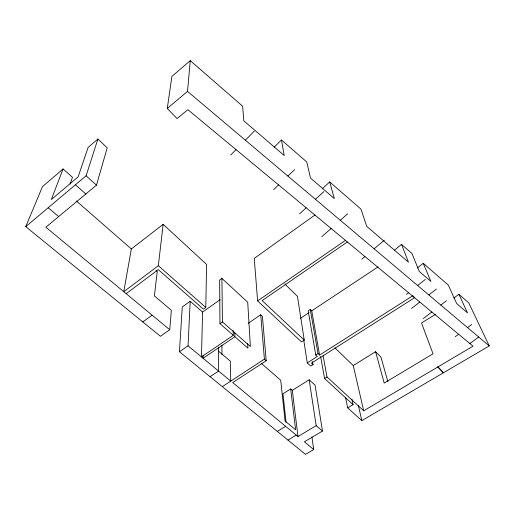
<?xml version="1.0" encoding="UTF-8"?>
<svg xmlns="http://www.w3.org/2000/svg" width="515" height="515" viewBox="0 0 515 515"><rect width="100%" height="100%" fill="white"/><g stroke="black" fill="none" stroke-linecap="round" stroke-linejoin="round"><path stroke-width="0.77" d="M126.162 293.672L158.26 269.615L203.399 309.142L205.794 307.449L206.605 264.433L163.152 224.321L131.331 248.964L123.774 291.696L158.337 265.708L163.152 224.321M203.18 355.073L203.11 358.279L234.904 336.733L234.769 332.735M311.91 436.978L313.725 449.537L305.504 454.352L179.452 351.758L182.265 306.953L190.202 301.269L202.575 312.058L201.474 356.927L233.289 335.317L233.141 330.521M179.452 351.758L188.039 345.823L190.202 301.269M70.091 184.132L72.486 177.34L63.081 168.959L42.417 186.713L25.75 226.658L160.461 336.295L169.738 329.729L171.341 310.249L154.397 295.887L157.242 271.585L156.058 270.549M323.13 355.852L327.006 376.967L363.706 410.796L473.021 346.177L187.891 109.689L177.044 118.585L167.278 108.446L187.524 91.393L190.247 60.648L242.649 106.219L243.814 120.832L284.228 155.53L281.46 139.977L274.154 147.174M167.278 108.446L171.888 76.413L190.247 60.648M169.738 329.729L45.861 227.218L96.46 185.149L107.217 147.857L97.889 139.044L88.117 147.438L78.132 176.851L51.339 199.53L63.081 168.959M25.75 226.658L86.102 175.795L97.889 139.044M230.72 154.989L236.031 149.62M245.359 140.183L254.236 131.209M273.645 189.61L278.576 184.911M287.879 176.046L294.599 169.647M322.435 188.619L329.703 181.93L360.983 209.135L366.674 226.304L408.498 262.212L401.5 244.374L394.419 250.264M299.588 213.847L306.187 207.803M315.45 199.305L323.845 191.612M321.856 236.668L331.106 228.473M340.338 220.298L347.625 213.847M361.833 259.187L364.955 256.554M374.128 248.803L384.332 240.183M417.362 268.006L423.227 263.268L448.308 285.085L456.663 303.56L467.491 312.856L458.852 294.252L453.857 298.088M406.432 294.413L408.562 292.72M417.639 285.51L425.326 279.394M411.614 308.44L419.796 302.035M428.841 294.953L436.405 289.037M423.304 318.592L431.834 312.019M440.846 305.086L446.46 300.766M455.279 336.694L458.608 334.229M467.543 327.604L471.701 324.514M469.835 343.537L478.731 337.042M142.803 321.933L152.137 315.167M221.92 278.435L222.435 321.946L250.38 346.524L247.721 302.26L221.92 278.435L219.641 280.063L219.969 323.652L233.289 335.317M314.98 214.993L254.262 258.401L257.609 300.908L301.487 341.902L304.249 340.112L297.451 296.337L284.827 283.971M202.575 312.058L220.188 299.64M219.969 323.652L222.435 321.946M257.609 300.908L345.443 240.363M347.374 241.966L262.154 300.58L304.249 340.112M248.211 323.285L260.738 314.768L262.412 316.313L266.204 360.719L232.709 382.561L297.998 436.54L316.184 425.654L309.155 379.806L292.295 390.364L297.998 436.54M313.011 364.639L311.427 363.172L414.594 297.722L412.837 295.745L319.59 355.054L311.742 310.86L310.268 309.418L308.195 310.796L315.759 355.002L317.343 356.489L307.268 362.895L310.738 366.075L313.011 364.639L312.502 361.511M210.088 376.697L218.572 371.058L218.463 347.161M300.393 318.392L309.006 312.676M311.742 310.86L378.126 266.834M222.319 386.643L264.401 359.135L260.738 314.768M315.759 355.002L318.013 353.567L310.268 309.418M292.295 390.364L290.679 388.947L282.98 393.782L286.037 422.152M458.852 294.252L468.785 302.891L489.25 345.919L361.8 420.652L347.696 407.848L353.071 404.635L324.559 378.486L327.006 376.967M435.626 314.272L421.534 322.995L433.025 353.818L384.209 383.076L375.59 351.726L353.251 365.547L363.706 410.796M277.289 431.39L285.632 426.317M287.969 440.08L296.267 435.111M309.155 379.806L315.071 385.13L322.487 431.049L304.365 441.806L313.725 449.537M188.039 345.823L230.752 381.126L230.263 361.086L218.482 351.114M187.524 91.393L489.25 345.919M48.178 207.757L58.633 216.596M316.184 425.654L322.487 431.049M281.46 139.977L306.773 161.987L310.519 178.1L334.299 198.513L329.703 181.93M401.5 244.374L411.974 253.483L419.294 271.476L430.875 281.422L423.227 263.268M261.504 363.513L280.733 380.276L285.072 421.019L295.623 429.8L290.679 388.947M76.42 201.024L131.331 248.964M234.904 336.733L247.94 348.146L247.676 343.396M158.337 265.708L205.794 307.449M264.401 359.135L266.204 360.719M75.441 184.782L85.831 193.988M86.102 175.795L96.46 185.149M318.013 353.567L319.59 355.054M334.892 347.863L353.251 365.547M375.59 351.726L380.965 357.133L387.879 381.66M437.879 366.95L443.409 372.802L437.853 366.873M358.453 405.756L361.8 420.652M351.893 399.183L353.071 404.635M345.597 397.702L347.696 407.848M320.639 356.56L324.559 378.486M303.586 339.05L307.268 362.895M221.881 345.179L221.978 354.661"/></g></svg>
